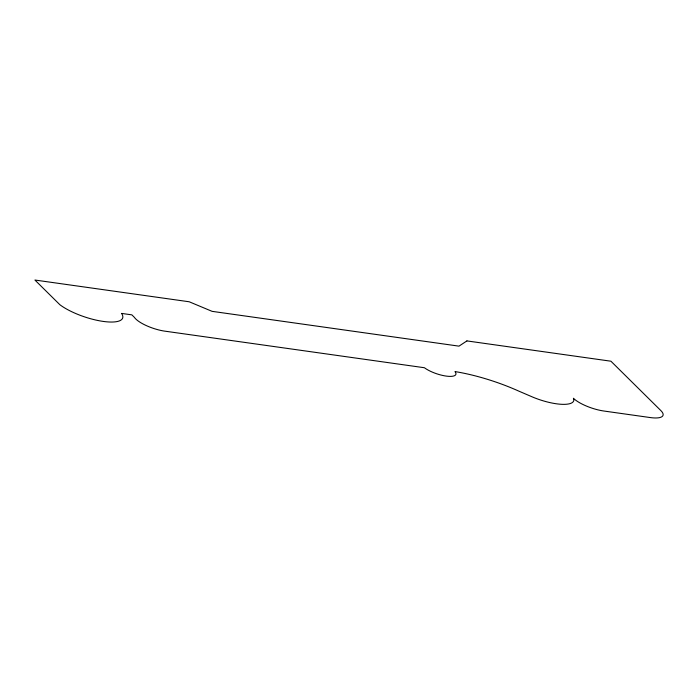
<?xml version="1.0" encoding="UTF-8"?>
<svg xmlns="http://www.w3.org/2000/svg" width="698" height="698" viewBox="0 0 698 698"><rect width="100%" height="100%" fill="white"/><g stroke="black" fill="none" stroke-linecap="round" stroke-linejoin="round"><path stroke-width="1.05" d="M466.918 340.912L458.979 346.147L212.113 311.352L189.193 301.772L34.9 280.029L59.862 304.712A36.601 11.072 18.6 0 0 103.199 321.412A36.601 11.072 18.6 0 0 121.574 313.411L131.861 314.859L134.365 317.328A23.017 6.963 18.6 0 0 166.168 331.341L424.41 367.733A18.366 5.558 18.6 0 0 446.685 376.152A18.366 5.558 18.6 0 0 454.965 371.563A84.807 25.643 18.6 0 1 518.797 391.116L530.689 396.22A32.57 9.851 18.6 0 0 573.861 400.19L573.416 398.261A24.002 7.259 18.6 0 0 603.971 411.035L650.257 417.561A24.002 7.259 18.6 0 0 660.849 410.581L610.925 361.206L466.918 340.912"/></g></svg>
